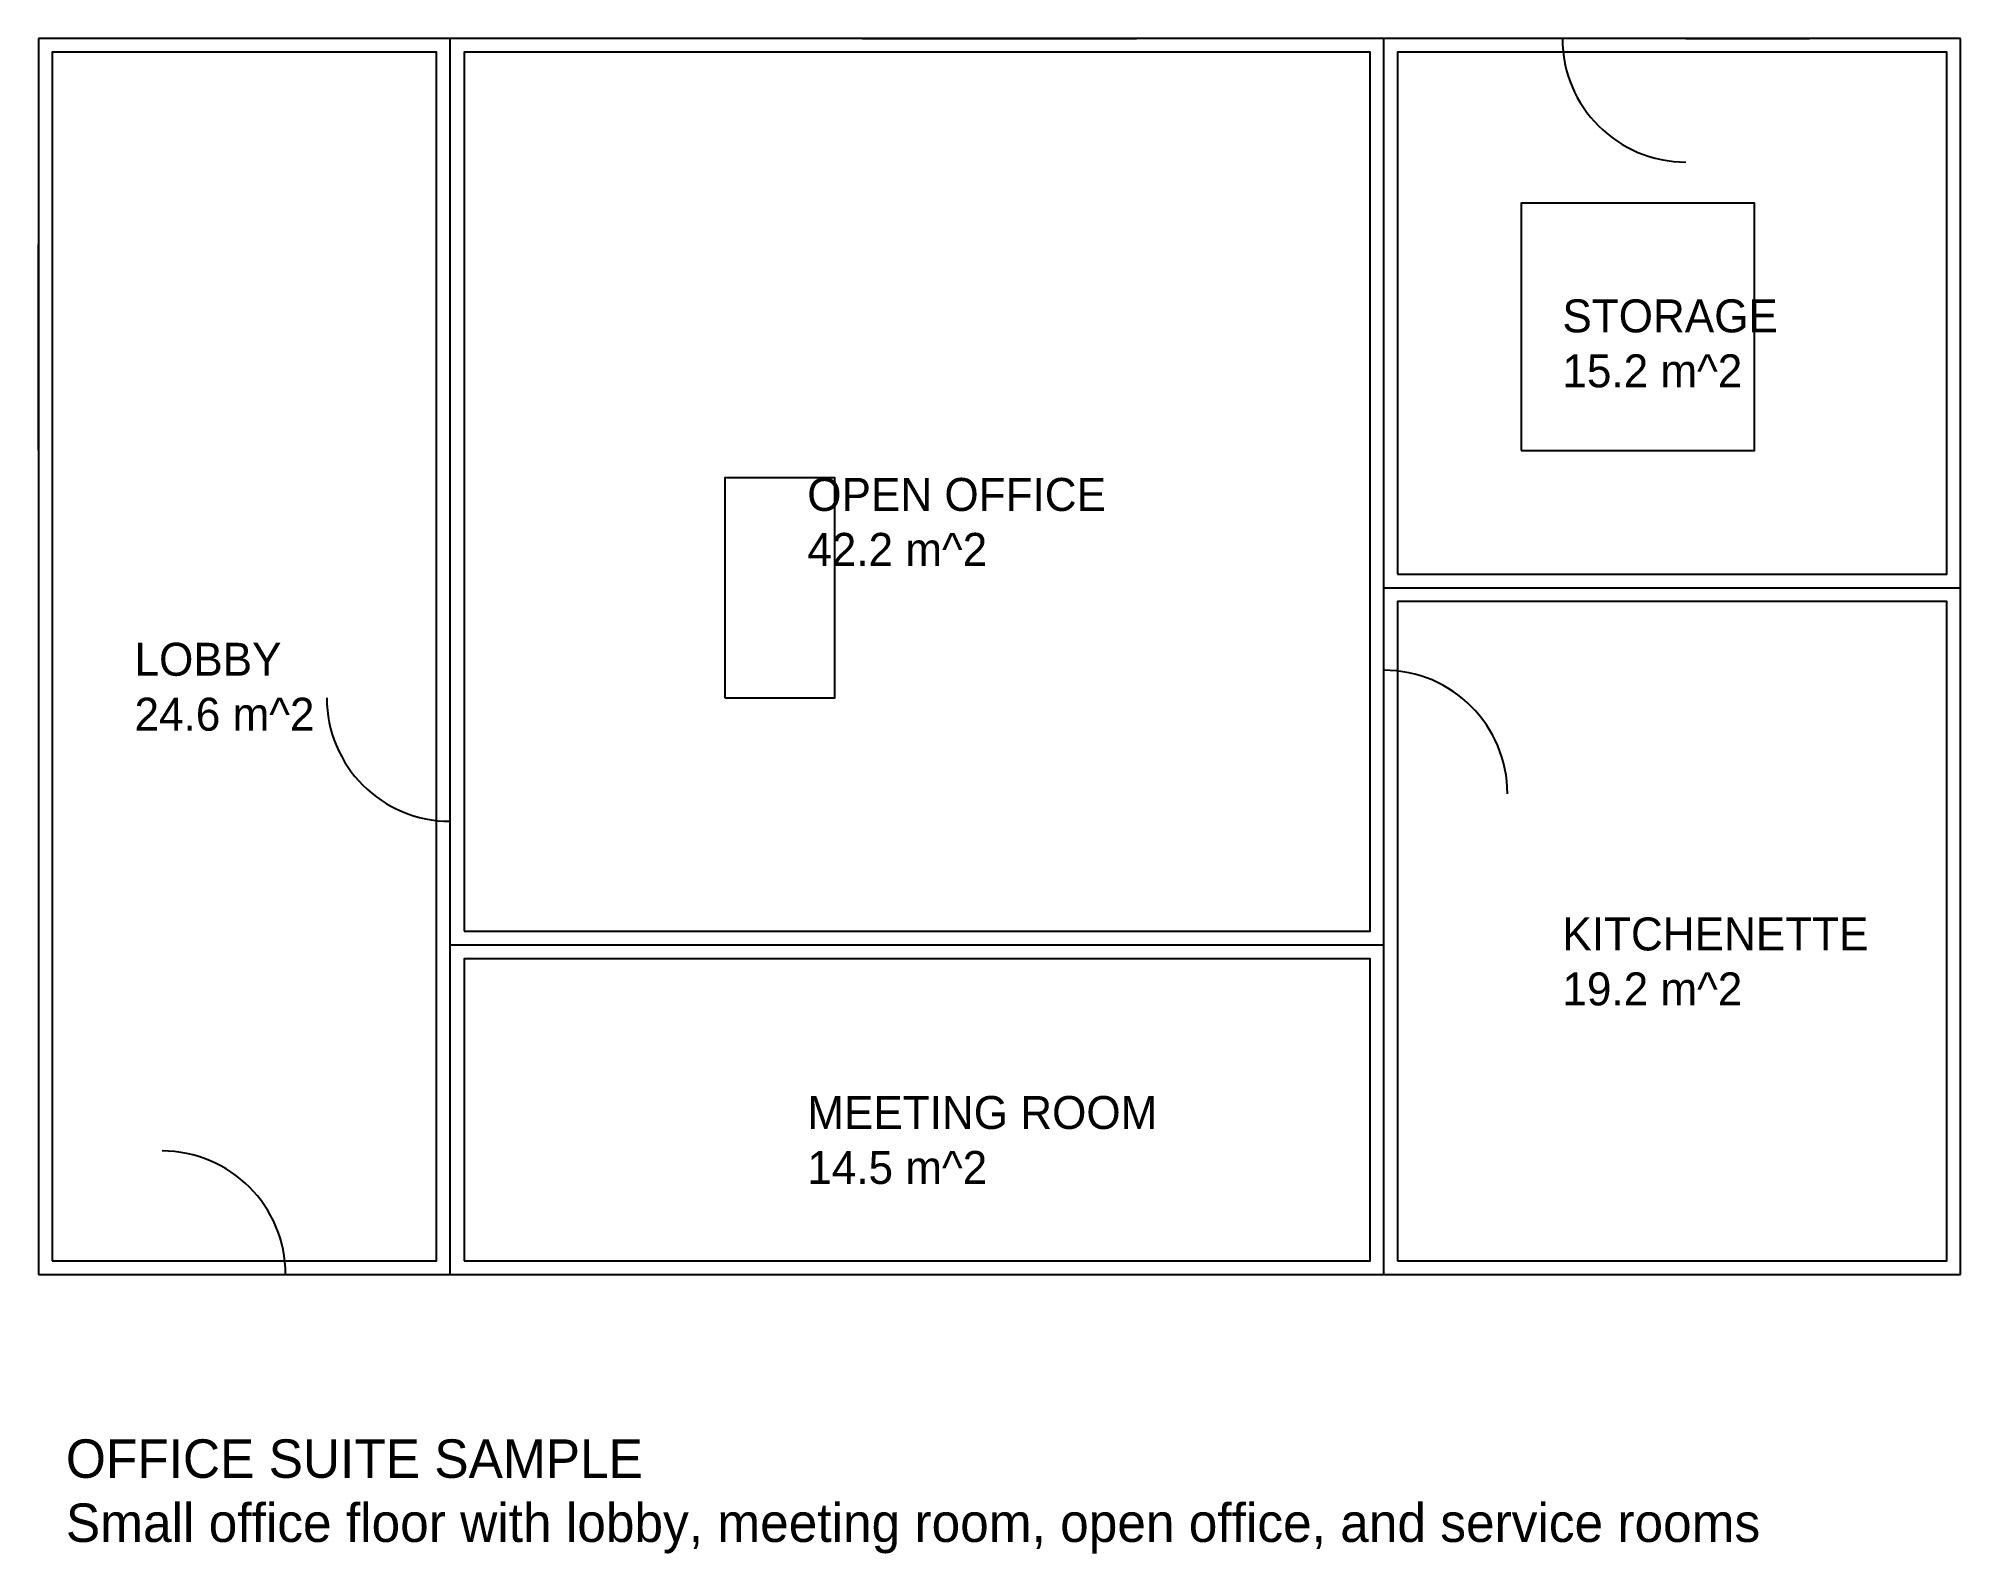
# Model space of a CAD drawing. Header units: metres. Extents: x 0 to 14, y -2 to 9.
import ezdxf

# ---------------------------------------------------------------- set-up
doc = ezdxf.new("R2010")
doc.units = ezdxf.units.M
for name, color, linetype in [('DOORS', 3, 'Continuous'), ('EXIT', 1, 'Continuous'), ('OBSTACLE', 6, 'Continuous'), ('SPACE_KITCHENETTE', 4, 'Continuous'), ('SPACE_LOBBY', 4, 'Continuous'), ('SPACE_MEETING_ROOM', 4, 'Continuous'), ('SPACE_OPEN_OFFICE', 4, 'Continuous'), ('SPACE_STORAGE', 4, 'Continuous'), ('TEXT', 2, 'Continuous'), ('WALLS', 7, 'Continuous'), ('WINDOWS', 5, 'Continuous')]:
    doc.layers.add(name, color=color, linetype=linetype)

msp = doc.modelspace()

# ---------------------------------------------------------------- linework, layer by layer
at = {"layer": 'DOORS'}
for p, q in [((3, 4.2), (3, 5.1)), ((9.8, 3.5), (9.8, 4.4))]:
    msp.add_line(p, q, dxfattribs=at)
for centre, start, end in [((9.8, 3.5), 0, 90), ((3, 4.2), 180, 270)]:
    msp.add_arc(centre, 0.9, start, end, dxfattribs=at)
at = {"layer": 'EXIT'}
for p, q in [((12, 9), (12.9, 9)), ((0.9, 0), (1.8, 0))]:
    msp.add_line(p, q, dxfattribs=at)
for centre, start, end in [((12, 9), 180, 270), ((0.9, 0), 0, 90)]:
    msp.add_arc(centre, 0.9, start, end, dxfattribs=at)
at = {"layer": 'OBSTACLE'}
for points in [[(10.8, 6), (12.5, 6), (12.5, 7.8), (10.8, 7.8)], [(5, 4.2), (5.8, 4.2), (5.8, 5.8), (5, 5.8)]]:
    msp.add_lwpolyline(points, close=True, dxfattribs=at)
at = {"layer": 'SPACE_KITCHENETTE'}
msp.add_lwpolyline([(9.9, 0.1), (13.9, 0.1), (13.9, 4.9), (9.9, 4.9)], close=True, dxfattribs=at)
at = {"layer": 'SPACE_LOBBY'}
msp.add_lwpolyline([(0.1, 0.1), (2.9, 0.1), (2.9, 8.9), (0.1, 8.9)], close=True, dxfattribs=at)
at = {"layer": 'SPACE_MEETING_ROOM'}
msp.add_lwpolyline([(3.1, 0.1), (9.7, 0.1), (9.7, 2.3), (3.1, 2.3)], close=True, dxfattribs=at)
at = {"layer": 'SPACE_OPEN_OFFICE'}
msp.add_lwpolyline([(3.1, 2.5), (9.7, 2.5), (9.7, 8.9), (3.1, 8.9)], close=True, dxfattribs=at)
at = {"layer": 'SPACE_STORAGE'}
msp.add_lwpolyline([(9.9, 5.1), (13.9, 5.1), (13.9, 8.9), (9.9, 8.9)], close=True, dxfattribs=at)
at = {"layer": 'WALLS'}
for p, q in [((14, 9), (0, 9)), ((0, 9), (0, 0)), ((3, 0), (3, 9)), ((9.8, 0), (9.8, 9)), ((14, 0), (14, 9)), ((9.8, 5), (14, 5)), ((3, 2.4), (9.8, 2.4)), ((0, 0), (14, 0))]:
    msp.add_line(p, q, dxfattribs=at)
at = {"layer": 'WINDOWS'}
for p, q in [((6, 9), (8, 9)), ((14, 6), (14, 7.6)), ((0, 6), (0, 7.5)), ((14, 1), (14, 2.5))]:
    msp.add_line(p, q, dxfattribs=at)

# ---------------------------------------------------------------- texts
at = {"layer": 'TEXT', "attachment_point": 1}
for s, insert, char_height in [('STORAGE\\P15.2 m^2', (11.1, 7.1), 0.24), ('OPEN OFFICE\\P42.2 m^2', (5.6, 5.8), 0.24), ('LOBBY\\P24.6 m^2', (0.7, 4.6), 0.24), ('KITCHENETTE\\P19.2 m^2', (11.1, 2.6), 0.24), ('MEETING ROOM\\P14.5 m^2', (5.6, 1.3), 0.24), ('OFFICE SUITE SAMPLE\\PSmall office floor with lobby, meeting room, open office, and service rooms', (0.2, -1.2), 0.28)]:
    msp.add_mtext(s, dxfattribs=dict(at, insert=insert, char_height=char_height))

doc.saveas('drawing.dxf')
